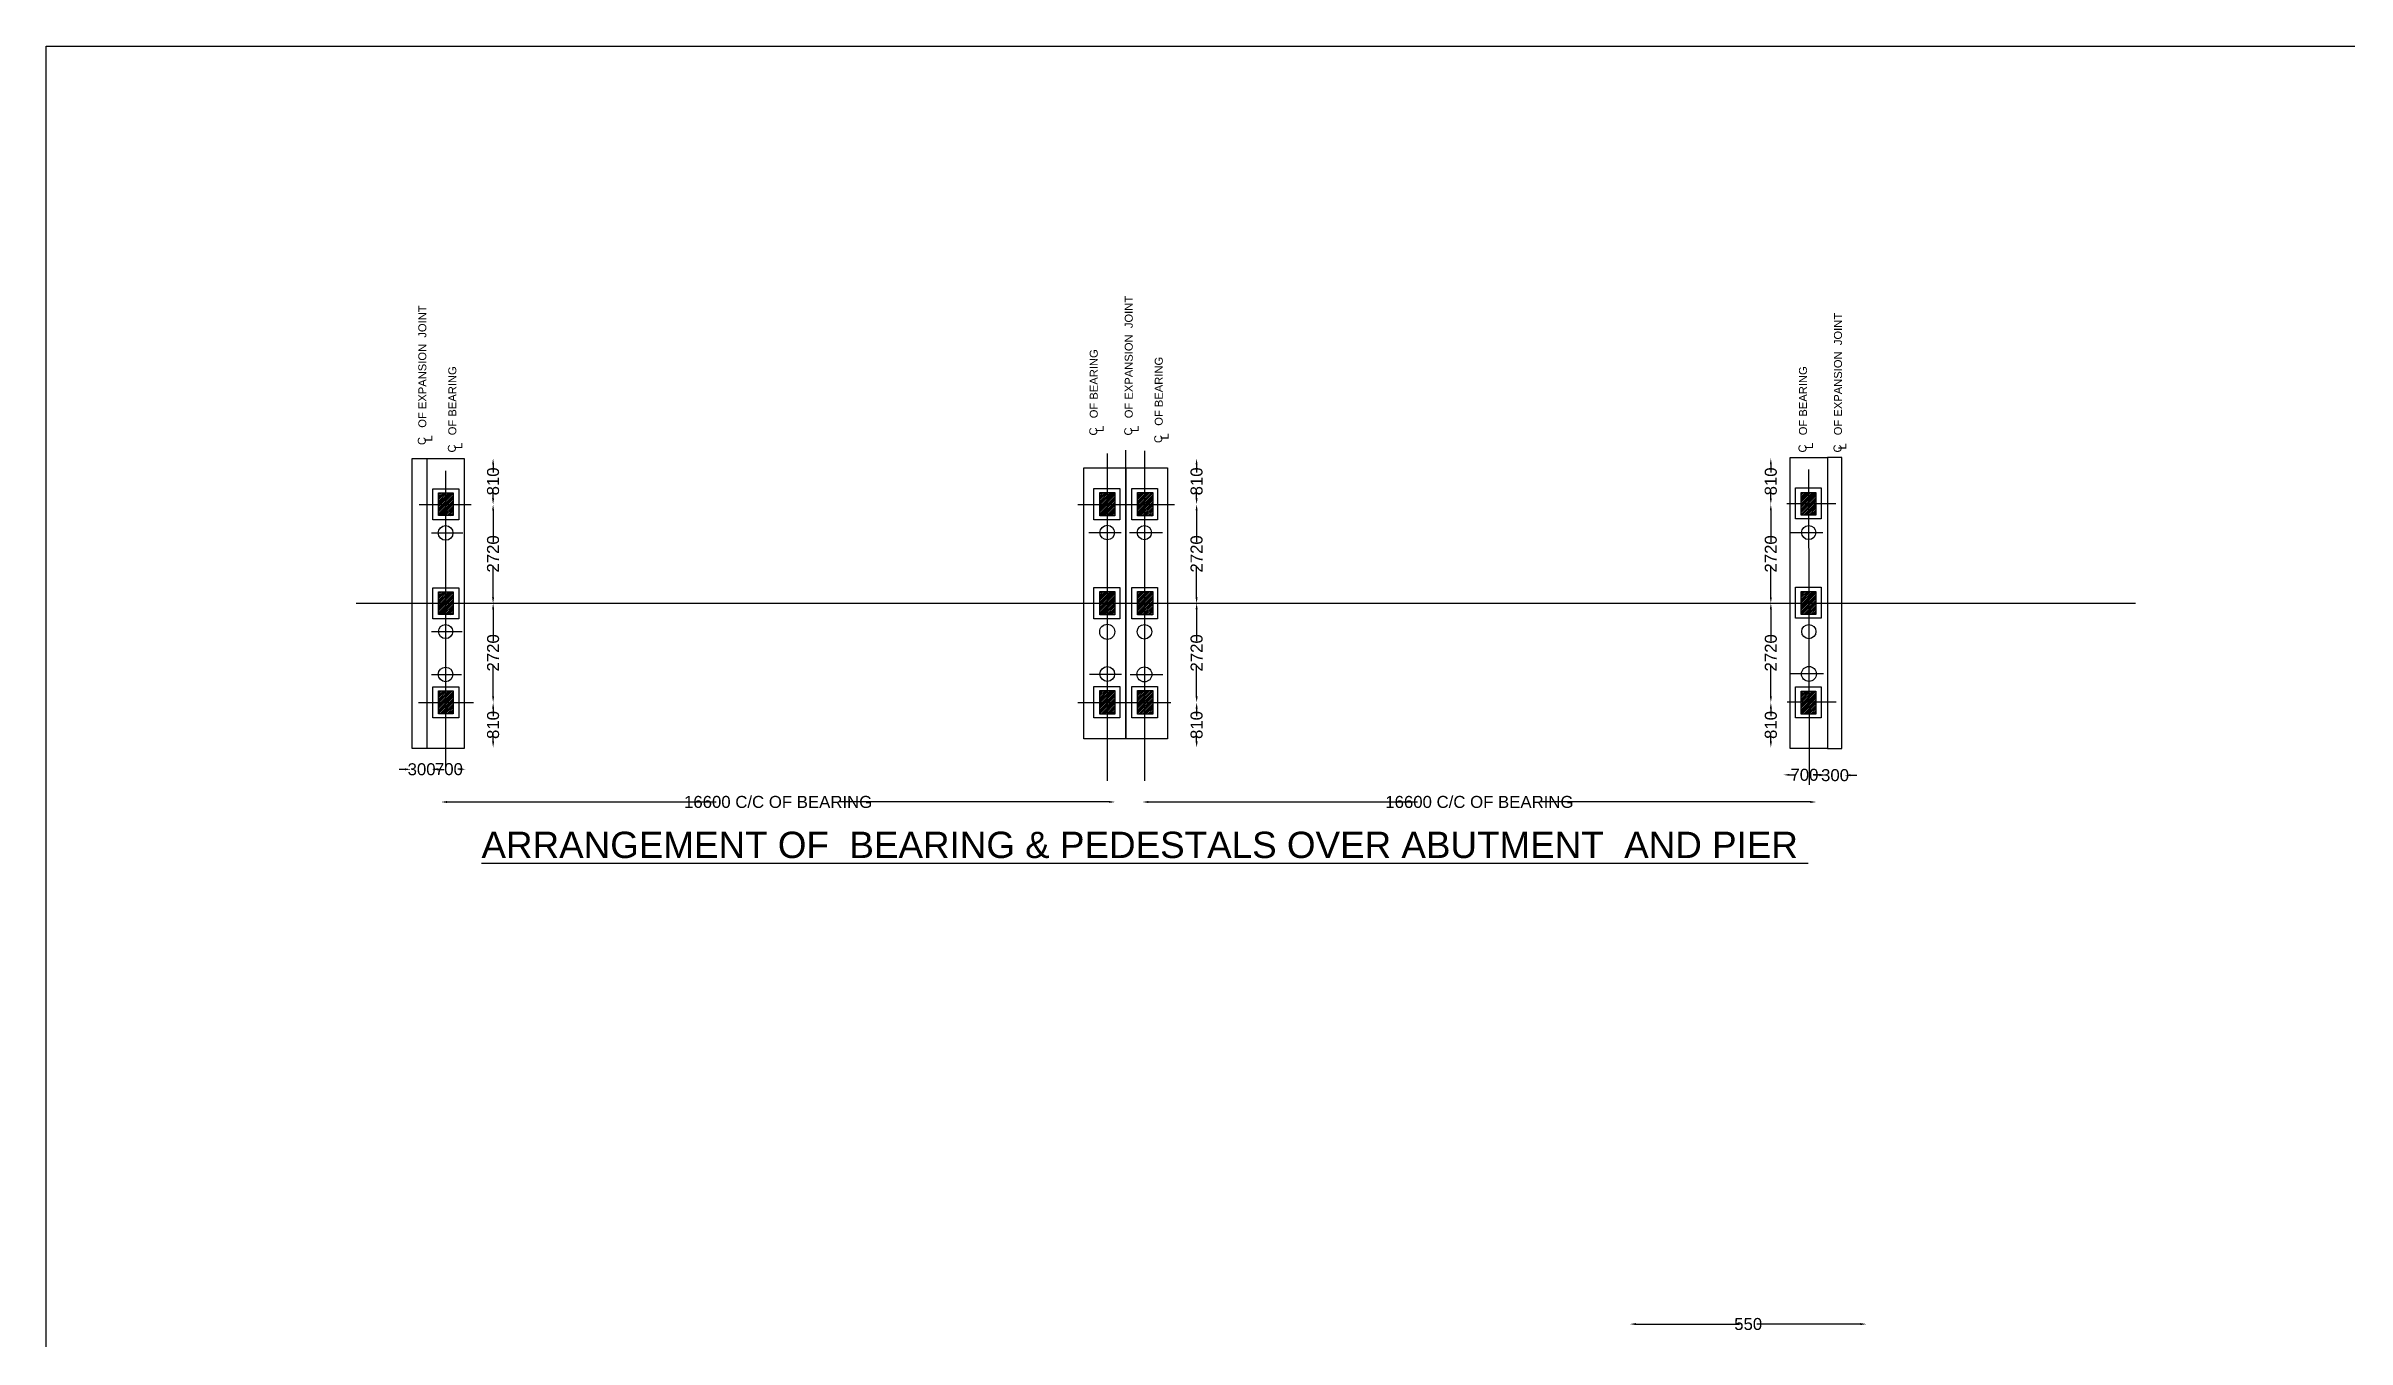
# Model space of a CAD drawing. Header units: millimetres. Extents: x 5124 to 7169762, y 2311 to 29176542.
# Drawn here: x 7069497 to 7127006, y 29144238 to 29176542 of the extents above; entities that cross this region are included whole.
import ezdxf

# ---------------------------------------------------------------- set-up
doc = ezdxf.new("R2010")
doc.units = ezdxf.units.MM
doc.header["$MEASUREMENT"] = 0
doc.layers.add('DIMENSION', color=2, linetype='Continuous')
doc.layers.add('TEXT', color=7, linetype='Continuous')
doc.styles.get("Standard").update_dxf_attribs({"font": 'arial.ttf', "height": 400})

msp = doc.modelspace()

# ---------------------------------------------------------------- hatches: boundary and pattern name
at = {"layer": 'DIMENSION'}
h = msp.add_hatch(dxfattribs=at)
h.set_pattern_fill('ANSI31', color=0, scale=250, style=0)
h.paths.add_polyline_path([(7079304, 29165379), (7079674, 29165379), (7079674, 29164808), (7079304, 29164808)])
h = msp.add_hatch(dxfattribs=at)
h.set_pattern_fill('ANSI31', color=0, scale=250, style=0)
h.paths.add_polyline_path([(7095832, 29165387), (7096213, 29165387), (7096213, 29164801), (7095832, 29164801)])
h = msp.add_hatch(dxfattribs=at)
h.set_pattern_fill('ANSI31', color=0, scale=250, style=0)
h.set_pattern_definition([(45, (944.883, 0), (-22.097086912, 22.097086912), [])])
h.paths.add_polyline_path([(7096776, 29165387), (7097157, 29165387), (7097157, 29164801), (7096776, 29164801)])
h = msp.add_hatch(dxfattribs=at)
h.set_pattern_fill('ANSI31', color=0, scale=250, style=0)
h.paths.add_polyline_path([(7113362, 29165389), (7113734, 29165389), (7113734, 29164818), (7113362, 29164818)])
h = msp.add_hatch(dxfattribs=at)
h.set_pattern_fill('ANSI31', color=0, scale=250, style=0)
h.set_pattern_definition([(45, (0, -2473.87), (-22.097086912, 22.097086912), [])])
h.paths.add_polyline_path([(7079304, 29162905), (7079674, 29162905), (7079674, 29162335), (7079304, 29162335)])
h = msp.add_hatch(dxfattribs=at)
h.set_pattern_fill('ANSI31', color=0, scale=250, style=0)
h.set_pattern_definition([(45, (0, -2472.23), (-22.097086912, 22.097086912), [])])
h.paths.add_polyline_path([(7095832, 29162915), (7096213, 29162915), (7096213, 29162329), (7095832, 29162329)])
h = msp.add_hatch(dxfattribs=at)
h.set_pattern_fill('ANSI31', color=0, scale=250, style=0)
h.set_pattern_definition([(45, (944.883, -2472.23), (-22.097086912, 22.097086912), [])])
h.paths.add_polyline_path([(7096776, 29162915), (7097157, 29162915), (7097157, 29162329), (7096776, 29162329)])
h = msp.add_hatch(dxfattribs=at)
h.set_pattern_fill('ANSI31', color=0, scale=250, style=0)
h.set_pattern_definition([(45, (0, -2477.284), (-22.097086912, 22.097086912), [])])
h.paths.add_polyline_path([(7113362, 29162911), (7113734, 29162911), (7113734, 29162340), (7113362, 29162340)])
h = msp.add_hatch(dxfattribs=at)
h.set_pattern_fill('ANSI31', color=0, scale=250, style=0)
h.set_pattern_definition([(45, (0, -4948.56), (-22.097086912, 22.097086912), [])])
h.paths.add_polyline_path([(7079304, 29160430), (7079674, 29160430), (7079674, 29159860), (7079304, 29159860)])
h = msp.add_hatch(dxfattribs=at)
h.set_pattern_fill('ANSI31', color=0, scale=250, style=0)
h.set_pattern_definition([(45, (0, -4948.764), (-22.097086912, 22.097086912), [])])
h.paths.add_polyline_path([(7095832, 29160439), (7096213, 29160439), (7096213, 29159852), (7095832, 29159852)])
h = msp.add_hatch(dxfattribs=at)
h.set_pattern_fill('ANSI31', color=0, scale=250, style=0)
h.set_pattern_definition([(45, (944.883, -4948.764), (-22.097086912, 22.097086912), [])])
h.paths.add_polyline_path([(7096776, 29160439), (7097157, 29160439), (7097157, 29159852), (7096776, 29159852)])
h = msp.add_hatch(dxfattribs=at)
h.set_pattern_fill('ANSI31', color=0, scale=250, style=0)
h.set_pattern_definition([(45, (0, -4968.156), (-22.097086912, 22.097086912), [])])
h.paths.add_polyline_path([(7113362, 29160421), (7113734, 29160421), (7113734, 29159849), (7113362, 29159849)])

# ---------------------------------------------------------------- linework, layer by layer
at = {"layer": 'DIMENSION', "color": 0}
for p, q in [((7080671, 29166087), (7080671, 29165885)), ((7098254, 29166087), (7098254, 29165885)), ((7112606, 29166087), (7112606, 29165885)), ((7080671, 29165240), (7080671, 29165442)), ((7098254, 29165240), (7098254, 29165442)), ((7112606, 29165240), (7112606, 29165442)), ((7080671, 29164940), (7080671, 29164152)), ((7098254, 29164940), (7098254, 29164152)), ((7112606, 29164940), (7112606, 29164152)), ((7080671, 29162764), (7080671, 29163552)), ((7098254, 29162764), (7098254, 29163552)), ((7112606, 29162764), (7112606, 29163552)), ((7080672, 29162470), (7080672, 29161680)), ((7098255, 29162470), (7098255, 29161680)), ((7112607, 29162470), (7112607, 29161680)), ((7080672, 29160290), (7080672, 29161080)), ((7098255, 29160290), (7098255, 29161080)), ((7112607, 29160290), (7112607, 29161080)), ((7080672, 29159990), (7080672, 29159799)), ((7098255, 29159990), (7098255, 29159799)), ((7112607, 29159990), (7112607, 29159799)), ((7080672, 29159167), (7080672, 29159357)), ((7098255, 29159167), (7098255, 29159357)), ((7112607, 29159167), (7112607, 29159357)), ((7078471, 29158470), (7078321, 29158470)), ((7079298, 29158473), (7079347, 29158473)), ((7079298, 29158470), (7079448, 29158470)), ((7079836, 29158473), (7079787, 29158473)), ((7113069, 29158332), (7113225, 29158332)), ((7113820, 29158332), (7113665, 29158332)), ((7113820, 29158323), (7113670, 29158323)), ((7114602, 29158323), (7114752, 29158323)), ((7079520, 29157654), (7086250, 29157654)), ((7096069, 29157654), (7089339, 29157654)), ((7097047, 29157654), (7103777, 29157654)), ((7113596, 29157654), (7106866, 29157654)), ((7109233, 29144610), (7111819, 29144610)), ((7114847, 29144610), (7112260, 29144610))]:
    msp.add_line(p, q, dxfattribs=at)
for points in [[(7069497, 29176542), (7169762, 29176542), (7169762, 29109056), (7069497, 29109056)], [(7078651, 29166237), (7079946, 29166237), (7079946, 29158990), (7078651, 29158990)], [(7079946, 29158990), (7079027, 29158990), (7079027, 29166237), (7079946, 29166237)], [(7113087, 29166261), (7114021, 29166261), (7114021, 29158993), (7113087, 29158993)], [(7114021, 29158993), (7114377, 29158993), (7114377, 29166261), (7114021, 29166261)], [(7095438, 29166000), (7096484, 29166000), (7096484, 29159229), (7095438, 29159229)], [(7096484, 29166000), (7097529, 29166000), (7097529, 29159229), (7096484, 29159229)], [(7079162, 29165481), (7079814, 29165481), (7079814, 29164704), (7079162, 29164704)], [(7079304, 29165379), (7079674, 29165379), (7079674, 29164808), (7079304, 29164808)], [(7095687, 29165486), (7096332, 29165486), (7096332, 29164703), (7095687, 29164703)], [(7095832, 29165387), (7096213, 29165387), (7096213, 29164801), (7095832, 29164801)], [(7096632, 29165486), (7097277, 29165486), (7097277, 29164703), (7096632, 29164703)], [(7096776, 29165387), (7097157, 29165387), (7097157, 29164801), (7096776, 29164801)], [(7113222, 29165502), (7113868, 29165502), (7113868, 29164725), (7113222, 29164725)], [(7113362, 29165389), (7113734, 29165389), (7113734, 29164818), (7113362, 29164818)], [(7079162, 29163007), (7079814, 29163007), (7079814, 29162230), (7079162, 29162230)], [(7079304, 29162905), (7079674, 29162905), (7079674, 29162335), (7079304, 29162335)], [(7095687, 29163013), (7096332, 29163013), (7096332, 29162231), (7095687, 29162231)], [(7095832, 29162915), (7096213, 29162915), (7096213, 29162329), (7095832, 29162329)], [(7096632, 29163013), (7097277, 29163013), (7097277, 29162231), (7096632, 29162231)], [(7096776, 29162915), (7097157, 29162915), (7097157, 29162329), (7096776, 29162329)], [(7113222, 29163025), (7113868, 29163025), (7113868, 29162247), (7113222, 29162247)], [(7113362, 29162911), (7113734, 29162911), (7113734, 29162340), (7113362, 29162340)], [(7079162, 29160532), (7079814, 29160532), (7079814, 29159756), (7079162, 29159756)], [(7079304, 29160430), (7079674, 29160430), (7079674, 29159860), (7079304, 29159860)], [(7095687, 29160537), (7096332, 29160537), (7096332, 29159754), (7095687, 29159754)], [(7095832, 29160439), (7096213, 29160439), (7096213, 29159852), (7095832, 29159852)], [(7096632, 29160537), (7097277, 29160537), (7097277, 29159754), (7096632, 29159754)], [(7096776, 29160439), (7097157, 29160439), (7097157, 29159852), (7096776, 29159852)], [(7113222, 29160534), (7113868, 29160534), (7113868, 29159756), (7113222, 29159756)], [(7113362, 29160421), (7113734, 29160421), (7113734, 29159849), (7113362, 29159849)]]:
    msp.add_lwpolyline(points, close=True, dxfattribs=at)
for points in [[(7096021, 29166363), (7096021, 29158186)], [(7096484, 29166000), (7096484, 29166447)], [(7096950, 29166424), (7096950, 29158179)], [(7079484, 29165930), (7079484, 29158463)], [(7113550, 29165959), (7113563, 29158084)], [(7078821, 29165090), (7080120, 29165090)], [(7095287, 29165088), (7097704, 29165088)], [(7114229, 29165101), (7113008, 29165101)], [(7079128, 29164377), (7079914, 29164377)], [(7095557, 29164386), (7096372, 29164386)], [(7096576, 29164385), (7097404, 29164385)], [(7113087, 29164386), (7113908, 29164386)], [(7077245, 29162620), (7121720, 29162620)], [(7079134, 29161912), (7079900, 29161912)], [(7079133, 29160842), (7079885, 29160842)], [(7095574, 29160851), (7096373, 29160851)], [(7096592, 29160842), (7097407, 29160842)], [(7113920, 29160854), (7113087, 29160854)], [(7078809, 29160142), (7080181, 29160142)], [(7095287, 29160140), (7097610, 29160140)], [(7114236, 29160149), (7113014, 29160149)]]:
    msp.add_lwpolyline(points, dxfattribs=at)
for centre, radius in [((7079484, 29164377), 184), ((7096021, 29164386), 183), ((7096950, 29164385), 178), ((7113552, 29164386), 177), ((7079484, 29161912), 177), ((7096021, 29161907), 189), ((7096950, 29161907), 183), ((7113556, 29161910), 177), ((7079484, 29160842), 182), ((7096021, 29160851), 185), ((7096950, 29160842), 187), ((7113558, 29160854), 186)]:
    msp.add_circle(centre, radius, dxfattribs=at)
for points in [[(7080646, 29166087), (7080696, 29166087), (7080671, 29166237)], [(7098229, 29166087), (7098279, 29166087), (7098254, 29166237)], [(7112581, 29166087), (7112631, 29166087), (7112606, 29166237)], [(7080646, 29165240), (7080696, 29165240), (7080671, 29165090)], [(7080646, 29164940), (7080696, 29164940), (7080671, 29165090)], [(7098229, 29165240), (7098279, 29165240), (7098254, 29165090)], [(7098229, 29164940), (7098279, 29164940), (7098254, 29165090)], [(7112581, 29165240), (7112631, 29165240), (7112606, 29165090)], [(7112581, 29164940), (7112631, 29164940), (7112606, 29165090)], [(7080646, 29162764), (7080696, 29162764), (7080671, 29162614)], [(7098229, 29162764), (7098279, 29162764), (7098254, 29162614)], [(7112581, 29162764), (7112631, 29162764), (7112606, 29162614)], [(7080647, 29162470), (7080697, 29162470), (7080672, 29162620)], [(7098230, 29162470), (7098280, 29162470), (7098255, 29162620)], [(7112582, 29162470), (7112632, 29162470), (7112607, 29162620)], [(7080647, 29160290), (7080697, 29160290), (7080672, 29160140)], [(7080647, 29159990), (7080697, 29159990), (7080672, 29160140)], [(7098230, 29160290), (7098280, 29160290), (7098255, 29160140)], [(7098230, 29159990), (7098280, 29159990), (7098255, 29160140)], [(7112582, 29160290), (7112632, 29160290), (7112607, 29160140)], [(7112582, 29159990), (7112632, 29159990), (7112607, 29160140)], [(7080647, 29159167), (7080697, 29159167), (7080672, 29159017)], [(7098230, 29159167), (7098280, 29159167), (7098255, 29159017)], [(7112582, 29159167), (7112632, 29159167), (7112607, 29159017)], [(7078471, 29158495), (7078471, 29158445), (7078621, 29158470)], [(7079298, 29158498), (7079298, 29158448), (7079148, 29158473)], [(7079298, 29158495), (7079298, 29158445), (7079148, 29158470)], [(7079836, 29158498), (7079836, 29158448), (7079986, 29158473)], [(7113069, 29158357), (7113069, 29158307), (7112919, 29158332)], [(7113820, 29158357), (7113820, 29158307), (7113970, 29158332)], [(7113820, 29158348), (7113820, 29158298), (7113970, 29158323)], [(7114602, 29158348), (7114602, 29158298), (7114452, 29158323)], [(7079520, 29157679), (7079520, 29157629), (7079370, 29157654)], [(7096069, 29157679), (7096069, 29157629), (7096219, 29157654)], [(7097047, 29157679), (7097047, 29157629), (7096897, 29157654)], [(7113596, 29157679), (7113596, 29157629), (7113746, 29157654)], [(7109233, 29144635), (7109233, 29144585), (7109083, 29144610)], [(7114847, 29144635), (7114847, 29144585), (7114997, 29144610)]]:
    msp.add_solid(points, dxfattribs=at)

# ---------------------------------------------------------------- texts
msp.add_text('%%UARRANGEMENT OF  BEARING & PEDESTALS OVER ABUTMENT  AND PIER ', height=658.29, dxfattribs=at).set_placement((7080380, 29156254))
at = {"layer": 'DIMENSION', "color": 0, "char_height": 300, "attachment_point": 5, "rotation": 90}
for s, insert in [('\\A1;810', (7080671, 29165664)), ('\\A1;810', (7098254, 29165664)), ('\\A1;810', (7112606, 29165664)), ('\\A1;2720', (7080671, 29163852)), ('\\A1;2720', (7098254, 29163852)), ('\\A1;2720', (7112606, 29163852)), ('\\A1;2720', (7080672, 29161380)), ('\\A1;2720', (7098255, 29161380)), ('\\A1;2720', (7112607, 29161380)), ('\\A1;810', (7080672, 29159578)), ('\\A1;810', (7098255, 29159578)), ('\\A1;810', (7112607, 29159578))]:
    msp.add_mtext(s, dxfattribs=dict(at, insert=insert))
at = {"layer": 'DIMENSION', "color": 0, "char_height": 300, "attachment_point": 5}
for s, insert in [('\\A1;300', (7078884, 29158470)), ('\\A1;700', (7079567, 29158473)), ('\\A1;700', (7113445, 29158332)), ('\\A1;300', (7114211, 29158323)), ('\\A1;16600 C/C OF BEARING  ', (7087795, 29157654)), ('\\A1;16600 C/C OF BEARING  ', (7105322, 29157654)), ('\\A1;550', (7112040, 29144610))]:
    msp.add_mtext(s, dxfattribs=dict(at, insert=insert))
at = {"layer": 'TEXT', "color": 0}
for s, p in [('OF EXPANSION  JOINT ', (7096658, 29167242)), ('OF EXPANSION  JOINT ', (7079002, 29167004)), ('OF EXPANSION  JOINT ', (7114384, 29166817)), ('OF BEARING ', (7079752, 29166817)), ('OF BEARING ', (7095783, 29167242)), ('OF BEARING ', (7097408, 29167054)), ('OF BEARING ', (7113510, 29166817)), ('C', (7078990, 29166572)), ('L', (7079149, 29166663)), ('C', (7095772, 29166810)), ('L', (7095931, 29166901)), ('C', (7096646, 29166810)), ('L', (7096805, 29166901)), ('C', (7097396, 29166622)), ('L', (7097556, 29166713)), ('C', (7079741, 29166385)), ('L', (7079900, 29166475)), ('C', (7113498, 29166385)), ('L', (7113657, 29166475)), ('C', (7114373, 29166385)), ('L', (7114493, 29166463))]:
    msp.add_text(s, height=200, rotation=90, dxfattribs=at).set_placement(p)

doc.saveas('drawing.dxf')
